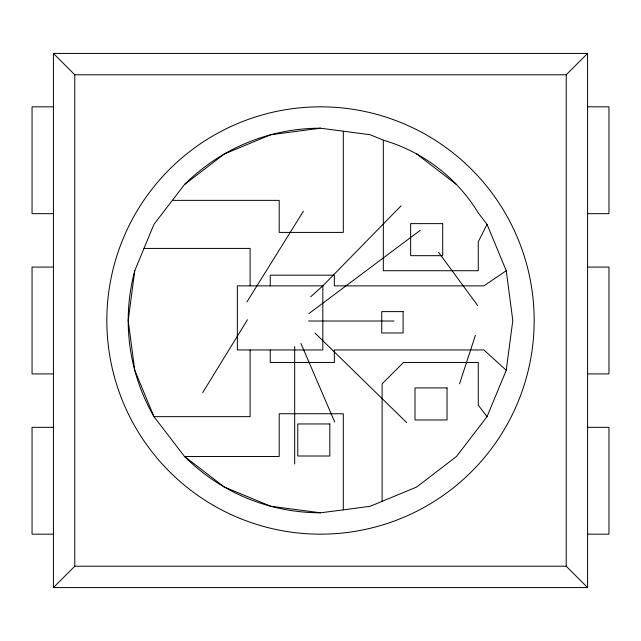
<?xml version="1.0" encoding="UTF-8"?>
<svg xmlns="http://www.w3.org/2000/svg" width="641" height="641" viewBox="0 0 641 641"><rect width="100%" height="100%" fill="white"/><g stroke="black" fill="none" stroke-linecap="round" stroke-linejoin="round"><path stroke-width="0.96" d="M487.04 224.35L478.266 241.825L478.266 270.726L383.318 270.726L383.318 140.155L370.274 134.754L320.5 128.2L270.726 134.754L224.35 153.96L184.52 184.52L153.96 224.35L134.754 270.726L128.2 320.5L134.754 370.274L153.96 416.65L184.52 456.48L224.35 487.04L270.726 506.246L320.5 512.8L343.304 509.891L370.274 506.246L416.65 487.04L456.48 456.48L487.04 416.65L506.246 370.274L512.8 320.5L506.246 270.726L487.04 224.35L478.266 212.916A165.017 165.017 0 0 0 383.31 140.171M459.549 383.815L475.374 335.387M202.732 392.572L247.466 319.747M246.913 301.959L303.385 211.266M401.098 205.801L322.824 285.862L310.741 296.743M53.419 587.581L74.781 566.219L566.219 566.219L587.581 587.581L587.581 53.419L53.419 53.419L53.419 587.581L587.581 587.581M53.419 53.419L74.781 74.781L566.219 74.781L587.581 53.419M308.994 313.537L420.208 230.343M506.246 270.726L483.899 285.862L334.338 285.862L334.338 275.181L270.238 275.181L270.238 285.862M53.419 106.831L32.05 106.831L32.05 213.669L53.419 213.669M587.581 106.831L608.95 106.831L608.95 213.669L587.581 213.669M172.373 200.361L279.204 200.361L279.204 232.411L343.304 232.411L343.304 131.205M143.993 248.42L250.11 248.42L250.11 285.862M53.419 267.081L32.05 267.081L32.05 373.919L53.419 373.919M587.581 267.081L608.95 267.081L608.95 373.919L587.581 373.919M308.545 321.013L394.015 321.013M53.419 427.331L32.05 427.331L32.05 534.169L53.419 534.169M587.581 427.331L608.95 427.331L608.95 534.169L587.581 534.169M416.65 153.96L456.48 184.52M506.246 370.274L483.899 349.962L334.338 349.962L334.338 362.461L270.238 362.461L270.238 349.962M314.987 333.024L406.706 422.603M487.04 416.65L478.266 405.192L478.266 362.461L403.477 362.461L382.116 383.823L382.116 501.342M438.54 252.282L477.617 305.469M300.974 343.512L334.706 422.034M566.219 74.781L566.219 566.219M343.304 509.891L343.304 413.741L279.204 413.741L279.204 456.48L184.52 456.48A192.3 192.3 0 0 0 320.5 512.8M294.684 346.493L294.684 464.012M250.11 349.962L250.11 416.65L153.96 416.65A192.3 192.3 0 0 1 134.754 270.726M74.781 74.781L74.781 566.219M184.52 184.52A192.3 192.3 0 0 1 320.5 128.2M442.691 223.621L410.641 223.621L410.641 255.671L442.691 255.671L442.691 223.621M322.824 285.862L237.354 285.862L237.354 349.962L322.824 349.962L322.824 285.862M403.101 311.614L381.74 311.614L381.74 332.975L403.101 332.975L403.101 311.614M447.049 387.925L414.999 387.925L414.999 419.975L447.049 419.975L447.049 387.925M329.819 423.957L297.769 423.957L297.769 456.007L329.819 456.007L329.819 423.957M213.669 505.541A213.669 213.669 0 0 0 534.169 320.5A213.669 213.669 0 0 0 213.669 135.459A213.669 213.669 0 0 0 213.669 505.541"/></g></svg>
